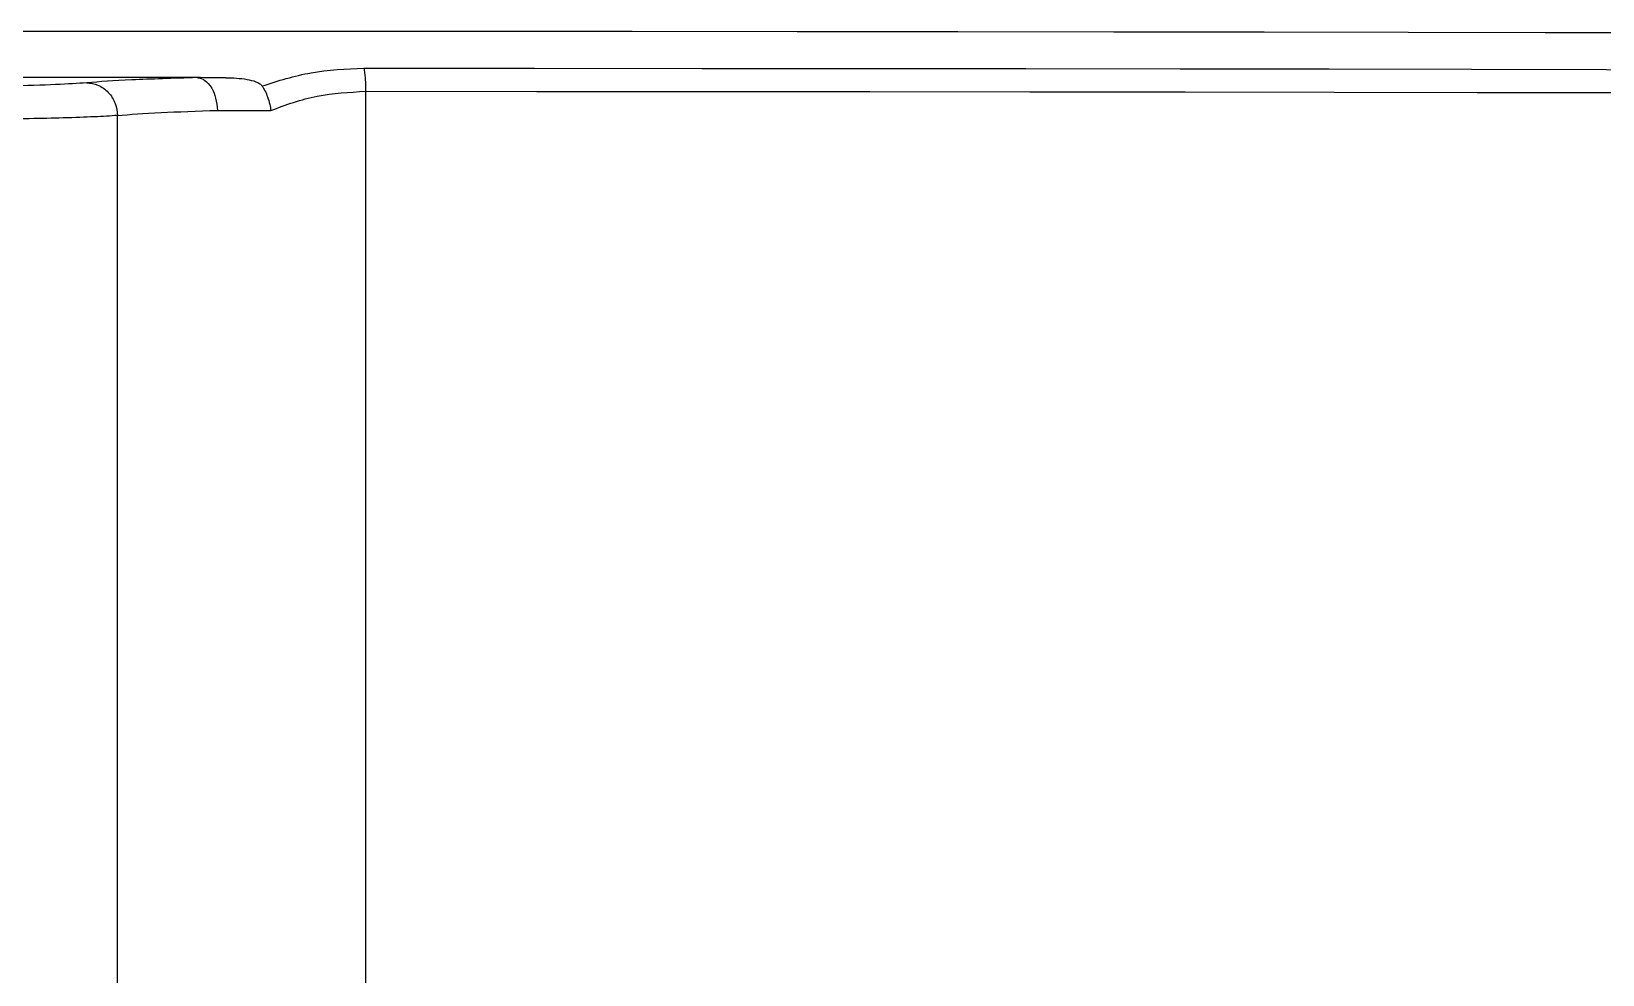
# Model space of a CAD drawing. Header units: millimetres. Extents: x 2278 to 4715, y 679 to 2402.
# Drawn here: x 3346.52 to 3394.45, y 937.57 to 966.36 of the extents above; entities that cross this region are included whole.
import ezdxf

# ---------------------------------------------------------------- set-up
doc = ezdxf.new("R2010")
doc.units = ezdxf.units.MM

msp = doc.modelspace()

# ---------------------------------------------------------------- linework, layer by layer
at = {"color": 7, "linetype": 'Continuous', "lineweight": 25}
for p, q in [((3351.574, 964.946), (3342.099, 964.946)), ((3356.717, 964.529), (3356.717, 930.101)), ((3349.147, 929.957), (3349.147, 963.791))]:
    msp.add_line(p, q, dxfattribs=at)
at = {"color": 7, "linetype": 'Continuous', "lineweight": 25, "flags": 128}
for points in [[(3420.685, 966.189), (3420.545, 966.199), (3420.05, 966.21), (3419.198, 966.221), (3417.993, 966.232), (3416.441, 966.243), (3414.549, 966.254), (3412.326, 966.264), (3409.781, 966.274), (3406.927, 966.284), (3403.777, 966.293), (3400.344, 966.302), (3396.645, 966.31), (3392.696, 966.317), (3388.516, 966.324), (3384.124, 966.331), (3379.54, 966.337), (3374.784, 966.342), (3369.879, 966.346), (3364.846, 966.35), (3359.71, 966.353), (3354.493, 966.355), (3349.22, 966.356), (3343.914, 966.357)], [(3356.664, 965.235), (3361.866, 965.233), (3366.98, 965.229), (3371.982, 965.226), (3376.852, 965.221), (3381.566, 965.216), (3386.104, 965.21), (3390.445, 965.203), (3394.57, 965.196), (3398.461, 965.188), (3402.1, 965.18), (3405.471, 965.171), (3408.559, 965.162), (3411.35, 965.152), (3413.831, 965.142), (3415.992, 965.131), (3417.824, 965.121), (3419.316, 965.11), (3420.464, 965.099)], [(3356.717, 964.529), (3361.938, 964.526), (3367.071, 964.523), (3372.092, 964.519), (3376.979, 964.514), (3381.711, 964.509), (3386.265, 964.503), (3390.622, 964.496), (3394.763, 964.489), (3398.668, 964.481), (3402.32, 964.473), (3405.704, 964.464), (3408.803, 964.455), (3411.604, 964.445), (3414.095, 964.435), (3416.264, 964.425), (3418.102, 964.414), (3419.6, 964.403), (3420.752, 964.392)]]:
    msp.add_lwpolyline(points, dxfattribs=at)
at = {"color": 7, "linetype": 'Continuous', "lineweight": 25}
msp.add_arc((3356.84, 3641.43), 2677.487, 269.900697, 269.935518, dxfattribs=at)
for points, knots in [([(3353.561, 964.692), (3354.049, 964.848), (3355.023, 965.161), (3356.117, 965.21), (3356.664, 965.235)], [0, 0, 0, 0, 0.500652, 1, 1, 1, 1]), ([(3348.208, 964.79), (3347.926, 964.77), (3347.362, 964.731), (3345.877, 964.685), (3344.081, 964.656), (3342.093, 964.646), (3340.106, 964.656), (3338.316, 964.686), (3336.835, 964.731), (3336.273, 964.77), (3335.991, 964.79)], [0, 0, 0, 0, 0.125138, 0.250256, 0.375373, 0.50043, 0.625397, 0.750284, 0.875124, 1, 1, 1, 1]), ([(3351.574, 964.946), (3350.86, 964.924), (3349.423, 964.879), (3348.615, 964.82), (3348.208, 964.79)], [0, 0, 0, 0, 0.496466, 1, 1, 1, 1]), ([(3348.208, 964.79), (3348.325, 964.775), (3348.506, 964.753), (3348.723, 964.627), (3348.873, 964.499), (3348.994, 964.339), (3349.113, 964.108), (3349.134, 963.916), (3349.148, 963.791)], [0, 0, 0, 0, 0.239618, 0.368465, 0.500002, 0.631538, 0.760384, 1, 1, 1, 1]), ([(3351.574, 964.946), (3351.616, 964.941), (3351.699, 964.931), (3351.848, 964.847), (3351.957, 964.734), (3352.012, 964.641), (3352.012, 964.64), (3352.014, 964.637), (3352.021, 964.625), (3352.073, 964.532), (3352.158, 964.314), (3352.185, 964.075), (3352.199, 963.947)], [0, 0, 0, 0, 0.13275, 0.258828, 0.507271, 0.507353, 0.507953, 0.509582, 0.515681, 0.539247, 0.754927, 1, 1, 1, 1]), ([(3352.45, 964.944), (3352.447, 964.944), (3352.422, 964.944), (3352.265, 964.945), (3351.966, 964.945), (3351.709, 964.945), (3351.574, 964.946)], [0, 0, 0, 0, 0.008069, 0.080583, 0.514577, 1, 1, 1, 1]), ([(3352.45, 964.944), (3352.667, 964.938), (3352.98, 964.929), (3353.329, 964.843), (3353.49, 964.769), (3353.539, 964.716), (3353.561, 964.692)], [0, 0, 0, 0, 0.546902, 0.785535, 0.902249, 1, 1, 1, 1]), ([(3353.561, 964.692), (3353.59, 964.644), (3353.652, 964.545), (3353.73, 964.353), (3353.793, 964.148), (3353.816, 964.007), (3353.827, 963.945)], [0, 0, 0, 0, 0.239149, 0.497163, 0.778524, 1, 1, 1, 1]), ([(3353.827, 963.945), (3354.287, 964.115), (3355.187, 964.448), (3356.215, 964.502), (3356.717, 964.529)], [0, 0, 0, 0, 0.51151, 1, 1, 1, 1]), ([(3349.147, 963.791), (3348.93, 963.777), (3348.509, 963.75), (3347.276, 963.707), (3345.39, 963.668), (3342.804, 963.649), (3340.434, 963.654), (3338.457, 963.676), (3336.991, 963.706), (3335.786, 963.745), (3335.306, 963.775), (3335.052, 963.791)], [0, 0, 0, 0, 0.088859, 0.171995, 0.32047, 0.462481, 0.603147, 0.703171, 0.80801, 0.898186, 1, 1, 1, 1]), ([(3349.147, 963.791), (3349.538, 963.823), (3350.274, 963.882), (3351.585, 963.926), (3352.199, 963.947)], [0, 0, 0, 0, 0.531637, 1, 1, 1, 1])]:
    msp.add_open_spline(points, degree=3, knots=knots, dxfattribs=at)
msp.add_open_spline([(3356.664, 965.235), (3356.672, 965.186), (3356.687, 965.089), (3356.704, 964.913), (3356.715, 964.725), (3356.716, 964.594), (3356.717, 964.529)], degree=3, dxfattribs=at)

doc.saveas('drawing.dxf')
